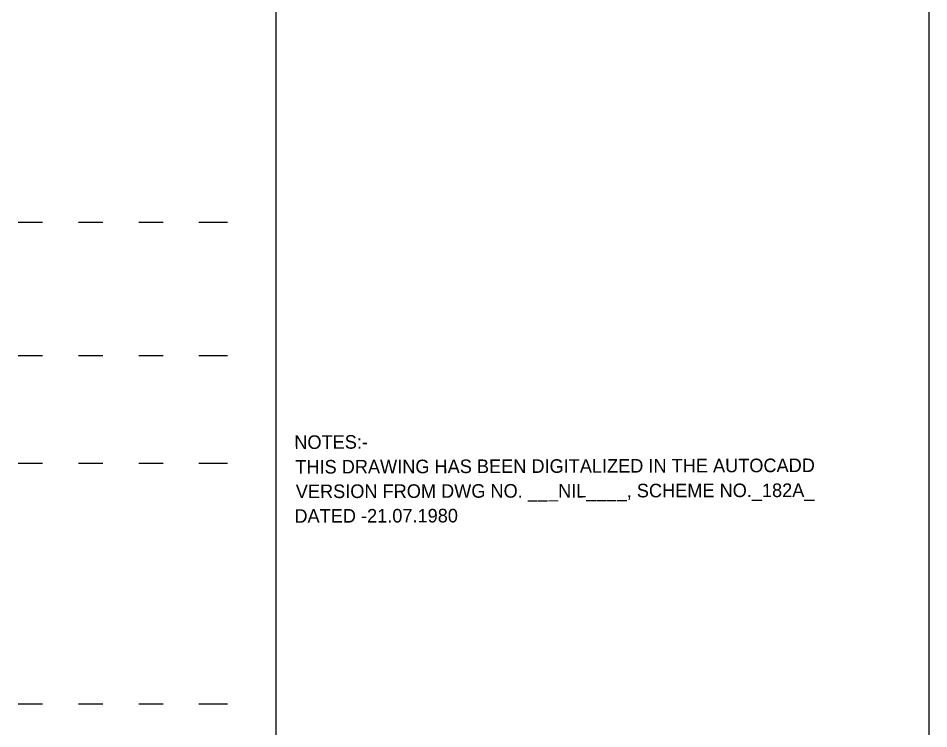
# Model space of a CAD drawing. Header units: millimetres. Extents: x 30 to 56197, y -4580 to 38782.
# Drawn here: x 44211 to 56197, y 20064 to 29423 of the extents above; entities that cross this region are included whole.
import ezdxf

# ---------------------------------------------------------------- set-up
doc = ezdxf.new("R2010")
doc.units = ezdxf.units.MM
doc.layers.add('A-ARCH-REF', color=8, linetype='CONTINUOUS')

msp = doc.modelspace()

# ---------------------------------------------------------------- linework, layer by layer
at = {"layer": 'A-ARCH-REF'}
for p, q in [((47600, 38782), (47600, 2452)), ((56197, 38782), (56197, 2452)), ((44211, 26736), (44529, 26736)), ((45005, 26736), (45323, 26736)), ((45800, 26736), (46117, 26736)), ((46588, 26736), (46965, 26736)), ((44211, 24983), (44529, 24983)), ((45005, 24983), (45323, 24983)), ((45800, 24983), (46117, 24983)), ((46588, 24983), (46965, 24983)), ((44211, 23565), (44529, 23565)), ((45005, 23565), (45323, 23565)), ((45800, 23565), (46117, 23565)), ((46588, 23565), (46965, 23565)), ((44211, 20393), (44529, 20393)), ((45005, 20393), (45323, 20393)), ((45800, 20393), (46117, 20393)), ((46588, 20393), (46965, 20393))]:
    msp.add_line(p, q, dxfattribs=at)

# ---------------------------------------------------------------- texts
for s, height, rotation, p in [('NOTES:-', 178.7, 0.3077, (47846, 23749)), ('THIS DRAWING HAS BEEN DIGITALIZED IN THE AUTOCADD', 178.74, 0.1759, (47859, 23425)), ('VERSION FROM DWG NO. ___NIL____, SCHEME NO._182A_', 178.74, 0.1318, (47865, 23102)), ('DATED -21.07.1980', 178.74, 0.1375, (47847, 22778))]:
    msp.add_text(s, height=height, rotation=rotation, dxfattribs=at).set_placement(p)

doc.saveas('drawing.dxf')
